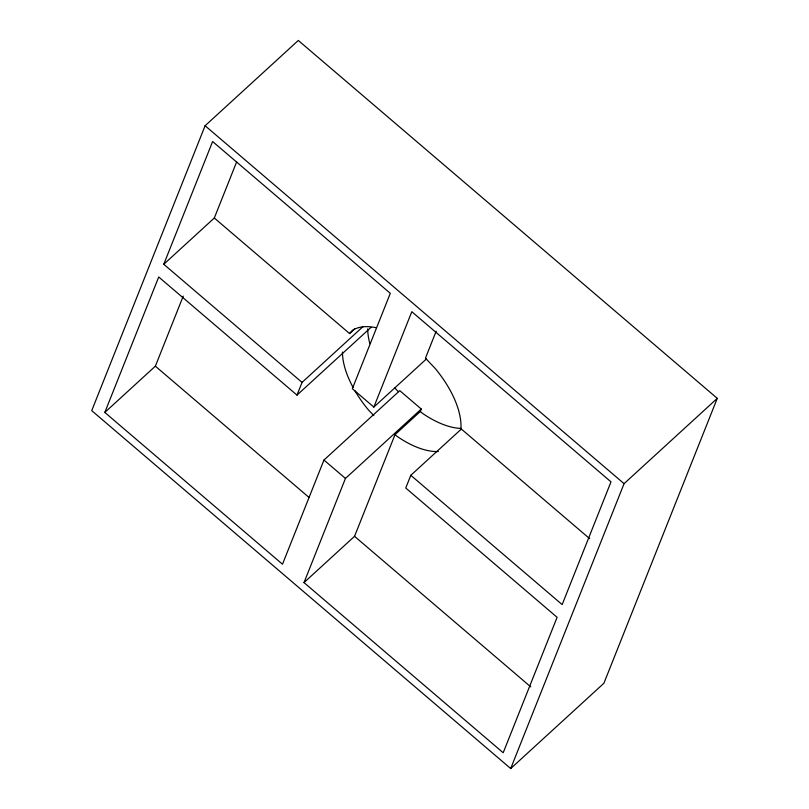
<?xml version="1.0" encoding="UTF-8"?>
<svg xmlns="http://www.w3.org/2000/svg" width="809" height="809" viewBox="0 0 809 809"><rect width="100%" height="100%" fill="white"/><g stroke="black" fill="none" stroke-linecap="round" stroke-linejoin="round"><path stroke-width="1.21" d="M205.102 125.739L91.73 410.638L510.701 768.55L603.898 683.261L717.27 398.362L298.299 40.45L205.102 125.739L624.073 483.661L510.701 768.55M589.71 538.703L461.352 429.053L410.8 475.308L405.744 488.019L557.098 617.307L503.198 752.754L304.002 582.591L354.544 536.327L395.004 434.655L420.286 411.528L421.277 409.03L399.767 390.656L323.954 460.048L282.493 564.217L104.816 412.428L158.716 276.981L296.994 395.116L370.967 327.412M296.994 395.116L302.05 382.404L163.772 264.28L212.615 141.535L390.302 293.323L352.34 388.714L373.849 407.079L426.545 358.852M104.816 412.428L155.358 366.174L183.238 296.114M163.772 264.28L214.314 218.015L236.643 161.911M304.002 582.591L345.453 478.422L421.277 409.03M373.849 407.079L411.801 311.698L610.997 481.861L562.154 604.596L410.8 475.308M436.182 331.184L425.443 358.185L434.979 368.206A76.885 38.802 47.5 0 1 460.857 429.64M214.314 218.015L349.549 333.541L352.663 330.224A76.885 38.802 47.5 0 1 375.861 327.665M349.549 333.541L354.969 328.585M302.05 382.404L363.079 326.553M624.073 483.661L717.27 398.362M420.286 411.528L422.743 413.5A76.885 38.802 47.5 0 0 461.373 428.426M395.004 434.655L397.472 436.627A76.885 38.802 47.5 0 0 438.357 451.533M323.954 460.048L345.453 478.422M155.358 366.174L309.028 497.444M354.544 536.327L530.755 686.861M394.509 387.653L398.301 391.637M373.788 415.563L368.479 409.991A76.885 38.802 47.5 0 1 354.959 390.787M369.875 343.724A76.885 38.802 47.5 0 1 367.731 328.909M353.108 387.511A76.885 38.802 47.5 0 1 342.46 352.036"/></g></svg>
